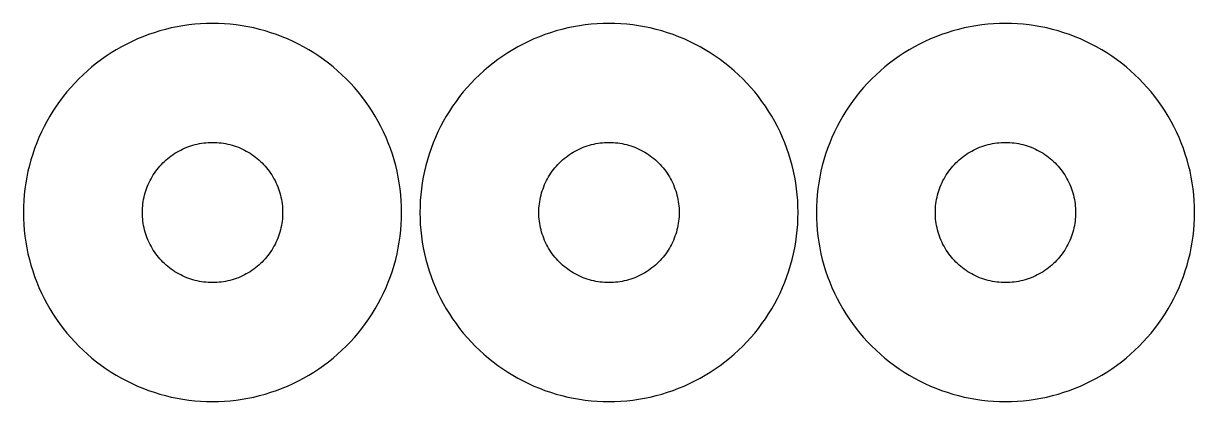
# Model space of a CAD drawing. Header units: metres. Extents: x -6 to 136, y -6 to 6.
# Drawn here: x 19.8 to 58.2, y -6.2 to 6.2 of the extents above; entities that cross this region are included whole.
import ezdxf

# ---------------------------------------------------------------- set-up
doc = ezdxf.new("R2010")
doc.units = ezdxf.units.M

msp = doc.modelspace()

# ---------------------------------------------------------------- linework, layer by layer
for p, q in [((25.2229, 6.15111), (25.0301, 6.12366)), ((25.4165, 6.17247), (25.2229, 6.15111)), ((25.6107, 6.18776), (25.4165, 6.17247)), ((25.8053, 6.19693), (25.6107, 6.18776)), ((26, 6.2), (25.8053, 6.19693)), ((26.1947, 6.19693), (26, 6.2)), ((26.3893, 6.18776), (26.1947, 6.19693)), ((26.5835, 6.17247), (26.3893, 6.18776)), ((26.7771, 6.15111), (26.5835, 6.17247)), ((26.9699, 6.12366), (26.7771, 6.15111)), ((38.2229, 6.15111), (38.0301, 6.12366)), ((38.4165, 6.17247), (38.2229, 6.15111)), ((38.6107, 6.18776), (38.4165, 6.17247)), ((38.8053, 6.19693), (38.6107, 6.18776)), ((39, 6.2), (38.8053, 6.19693)), ((39.1947, 6.19693), (39, 6.2)), ((39.3893, 6.18776), (39.1947, 6.19693)), ((39.5835, 6.17247), (39.3893, 6.18776)), ((39.7771, 6.15111), (39.5835, 6.17247)), ((39.9699, 6.12366), (39.7771, 6.15111)), ((51.2229, 6.15111), (51.0301, 6.12366)), ((51.4165, 6.17247), (51.2229, 6.15111)), ((51.6107, 6.18776), (51.4165, 6.17247)), ((51.8053, 6.19693), (51.6107, 6.18776)), ((52, 6.2), (51.8053, 6.19693)), ((52.1947, 6.19693), (52, 6.2)), ((52.3893, 6.18776), (52.1947, 6.19693)), ((52.5835, 6.17247), (52.3893, 6.18776)), ((52.7771, 6.15111), (52.5835, 6.17247)), ((52.9699, 6.12366), (52.7771, 6.15111)), ((23.7176, 5.7646), (23.5377, 5.69006)), ((23.8998, 5.83345), (23.7176, 5.7646)), ((24.0841, 5.89655), (23.8998, 5.83345)), ((24.2703, 5.95381), (24.0841, 5.89655)), ((24.4581, 6.0052), (24.2703, 5.95381)), ((24.6475, 6.05067), (24.4581, 6.0052)), ((24.8382, 6.09018), (24.6475, 6.05067)), ((25.0301, 6.12366), (24.8382, 6.09018)), ((27.1618, 6.09018), (26.9699, 6.12366)), ((27.3525, 6.05067), (27.1618, 6.09018)), ((27.5419, 6.0052), (27.3525, 6.05067)), ((27.7297, 5.95381), (27.5419, 6.0052)), ((27.9159, 5.89655), (27.7297, 5.95381)), ((28.1002, 5.83345), (27.9159, 5.89655)), ((28.2824, 5.7646), (28.1002, 5.83345)), ((28.4623, 5.69006), (28.2824, 5.7646)), ((36.7176, 5.7646), (36.5377, 5.69006)), ((36.8998, 5.83345), (36.7176, 5.7646)), ((37.0841, 5.89655), (36.8998, 5.83345)), ((37.2703, 5.95381), (37.0841, 5.89655)), ((37.4581, 6.0052), (37.2703, 5.95381)), ((37.6475, 6.05067), (37.4581, 6.0052)), ((37.8382, 6.09018), (37.6475, 6.05067)), ((38.0301, 6.12366), (37.8382, 6.09018)), ((40.1618, 6.09018), (39.9699, 6.12366)), ((40.3525, 6.05067), (40.1618, 6.09018)), ((40.5419, 6.0052), (40.3525, 6.05067)), ((40.7297, 5.95381), (40.5419, 6.0052)), ((40.9159, 5.89655), (40.7297, 5.95381)), ((41.1002, 5.83345), (40.9159, 5.89655)), ((41.2824, 5.7646), (41.1002, 5.83345)), ((41.4623, 5.69006), (41.2824, 5.7646)), ((49.7176, 5.7646), (49.5377, 5.69006)), ((49.8998, 5.83345), (49.7176, 5.7646)), ((50.0841, 5.89655), (49.8998, 5.83345)), ((50.2703, 5.95381), (50.0841, 5.89655)), ((50.4581, 6.0052), (50.2703, 5.95381)), ((50.6475, 6.05067), (50.4581, 6.0052)), ((50.8382, 6.09018), (50.6475, 6.05067)), ((51.0301, 6.12366), (50.8382, 6.09018)), ((53.1618, 6.09018), (52.9699, 6.12366)), ((53.3525, 6.05067), (53.1618, 6.09018)), ((53.5419, 6.0052), (53.3525, 6.05067)), ((53.7297, 5.95381), (53.5419, 6.0052)), ((53.9159, 5.89655), (53.7297, 5.95381)), ((54.1002, 5.83345), (53.9159, 5.89655)), ((54.2824, 5.7646), (54.1002, 5.83345)), ((54.4623, 5.69006), (54.2824, 5.7646)), ((23.0131, 5.43309), (22.8439, 5.33659)), ((23.1853, 5.52423), (23.0131, 5.43309)), ((23.3602, 5.60992), (23.1853, 5.52423)), ((23.5377, 5.69006), (23.3602, 5.60992)), ((28.6398, 5.60992), (28.4623, 5.69006)), ((28.8147, 5.52423), (28.6398, 5.60992)), ((28.9869, 5.43309), (28.8147, 5.52423)), ((29.1561, 5.33659), (28.9869, 5.43309)), ((36.0131, 5.43309), (35.8439, 5.33659)), ((36.1853, 5.52423), (36.0131, 5.43309)), ((36.3602, 5.60992), (36.1853, 5.52423)), ((36.5377, 5.69006), (36.3602, 5.60992)), ((41.6398, 5.60992), (41.4623, 5.69006)), ((41.8147, 5.52423), (41.6398, 5.60992)), ((41.9869, 5.43309), (41.8147, 5.52423)), ((42.1561, 5.33659), (41.9869, 5.43309)), ((49.0131, 5.43309), (48.8439, 5.33659)), ((49.1853, 5.52423), (49.0131, 5.43309)), ((49.3602, 5.60992), (49.1853, 5.52423)), ((49.5377, 5.69006), (49.3602, 5.60992)), ((54.6398, 5.60992), (54.4623, 5.69006)), ((54.8147, 5.52423), (54.6398, 5.60992)), ((54.9869, 5.43309), (54.8147, 5.52423)), ((55.1561, 5.33659), (54.9869, 5.43309)), ((22.3557, 5.0159), (22.2, 4.89896)), ((22.5151, 5.1279), (22.3557, 5.0159)), ((22.6779, 5.23483), (22.5151, 5.1279)), ((22.8439, 5.33659), (22.6779, 5.23483)), ((29.3221, 5.23483), (29.1561, 5.33659)), ((29.4849, 5.1279), (29.3221, 5.23483)), ((29.6443, 5.0159), (29.4849, 5.1279)), ((29.8, 4.89896), (29.6443, 5.0159)), ((35.3557, 5.0159), (35.2, 4.89896)), ((35.5151, 5.1279), (35.3557, 5.0159)), ((35.6779, 5.23483), (35.5151, 5.1279)), ((35.8439, 5.33659), (35.6779, 5.23483)), ((42.3221, 5.23483), (42.1561, 5.33659)), ((42.4849, 5.1279), (42.3221, 5.23483)), ((42.6443, 5.0159), (42.4849, 5.1279)), ((42.8, 4.89896), (42.6443, 5.0159)), ((48.3557, 5.0159), (48.2, 4.89896)), ((48.5151, 5.1279), (48.3557, 5.0159)), ((48.6779, 5.23483), (48.5151, 5.1279)), ((48.8439, 5.33659), (48.6779, 5.23483)), ((55.3221, 5.23483), (55.1561, 5.33659)), ((55.4849, 5.1279), (55.3221, 5.23483)), ((55.6443, 5.0159), (55.4849, 5.1279)), ((55.8, 4.89896), (55.6443, 5.0159)), ((21.8999, 4.65068), (21.7558, 4.51959)), ((22.048, 4.77718), (21.8999, 4.65068)), ((22.2, 4.89896), (22.048, 4.77718)), ((29.952, 4.77718), (29.8, 4.89896)), ((30.1001, 4.65068), (29.952, 4.77718)), ((30.2442, 4.51959), (30.1001, 4.65068)), ((34.8999, 4.65068), (34.7558, 4.51959)), ((35.048, 4.77718), (34.8999, 4.65068)), ((35.2, 4.89896), (35.048, 4.77718)), ((42.952, 4.77718), (42.8, 4.89896)), ((43.1001, 4.65068), (42.952, 4.77718)), ((43.2442, 4.51959), (43.1001, 4.65068)), ((47.8999, 4.65068), (47.7558, 4.51959)), ((48.048, 4.77718), (47.8999, 4.65068)), ((48.2, 4.89896), (48.048, 4.77718)), ((55.952, 4.77718), (55.8, 4.89896)), ((56.1001, 4.65068), (55.952, 4.77718)), ((56.2442, 4.51959), (56.1001, 4.65068)), ((21.4804, 4.24419), (21.3493, 4.10013)), ((21.616, 4.38405), (21.4804, 4.24419)), ((21.7558, 4.51959), (21.616, 4.38405)), ((30.384, 4.38405), (30.2442, 4.51959)), ((30.5196, 4.24419), (30.384, 4.38405)), ((30.6507, 4.10013), (30.5196, 4.24419)), ((34.4804, 4.24419), (34.3493, 4.10013)), ((34.616, 4.38405), (34.4804, 4.24419)), ((34.7558, 4.51959), (34.616, 4.38405)), ((43.384, 4.38405), (43.2442, 4.51959)), ((43.5196, 4.24419), (43.384, 4.38405)), ((43.6507, 4.10013), (43.5196, 4.24419)), ((47.4804, 4.24419), (47.3493, 4.10013)), ((47.616, 4.38405), (47.4804, 4.24419)), ((47.7558, 4.51959), (47.616, 4.38405)), ((56.384, 4.38405), (56.2442, 4.51959)), ((56.5196, 4.24419), (56.384, 4.38405)), ((56.6507, 4.10013), (56.5196, 4.24419)), ((21.2228, 3.95203), (21.101, 3.80002)), ((21.3493, 4.10013), (21.2228, 3.95203)), ((30.7772, 3.95203), (30.6507, 4.10013)), ((30.899, 3.80002), (30.7772, 3.95203)), ((34.2228, 3.95203), (34.101, 3.80002)), ((34.3493, 4.10013), (34.2228, 3.95203)), ((43.7772, 3.95203), (43.6507, 4.10013)), ((43.899, 3.80002), (43.7772, 3.95203)), ((47.2228, 3.95203), (47.101, 3.80002)), ((47.3493, 4.10013), (47.2228, 3.95203)), ((56.7772, 3.95203), (56.6507, 4.10013)), ((56.899, 3.80002), (56.7772, 3.95203)), ((20.8721, 3.48491), (20.7652, 3.32211)), ((20.9841, 3.64426), (20.8721, 3.48491)), ((21.101, 3.80002), (20.9841, 3.64426)), ((31.0159, 3.64426), (30.899, 3.80002)), ((31.1279, 3.48491), (31.0159, 3.64426)), ((31.2348, 3.32211), (31.1279, 3.48491)), ((33.8721, 3.48491), (33.7652, 3.32211)), ((33.9841, 3.64426), (33.8721, 3.48491)), ((34.101, 3.80002), (33.9841, 3.64426)), ((44.0159, 3.64426), (43.899, 3.80002)), ((44.1279, 3.48491), (44.0159, 3.64426)), ((44.2348, 3.32211), (44.1279, 3.48491)), ((46.8721, 3.48491), (46.7652, 3.32211)), ((46.9841, 3.64426), (46.8721, 3.48491)), ((47.101, 3.80002), (46.9841, 3.64426)), ((57.0159, 3.64426), (56.899, 3.80002)), ((57.1279, 3.48491), (57.0159, 3.64426)), ((57.2348, 3.32211), (57.1279, 3.48491)), ((20.6634, 3.15605), (20.5669, 2.98686)), ((20.7652, 3.32211), (20.6634, 3.15605)), ((31.3366, 3.15605), (31.2348, 3.32211)), ((31.4331, 2.98686), (31.3366, 3.15605)), ((33.6634, 3.15605), (33.5669, 2.98686)), ((33.7652, 3.32211), (33.6634, 3.15605)), ((44.3366, 3.15605), (44.2348, 3.32211)), ((44.4331, 2.98686), (44.3366, 3.15605)), ((46.6634, 3.15605), (46.5669, 2.98686)), ((46.7652, 3.32211), (46.6634, 3.15605)), ((57.3366, 3.15605), (57.2348, 3.32211)), ((57.4331, 2.98686), (57.3366, 3.15605)), ((20.4758, 2.81473), (20.3901, 2.63983)), ((20.5669, 2.98686), (20.4758, 2.81473)), ((31.5242, 2.81473), (31.4331, 2.98686)), ((31.6099, 2.63983), (31.5242, 2.81473)), ((33.4758, 2.81473), (33.3901, 2.63983)), ((33.5669, 2.98686), (33.4758, 2.81473)), ((44.5242, 2.81473), (44.4331, 2.98686)), ((44.6099, 2.63983), (44.5242, 2.81473)), ((46.4758, 2.81473), (46.3901, 2.63983)), ((46.5669, 2.98686), (46.4758, 2.81473)), ((57.5242, 2.81473), (57.4331, 2.98686)), ((57.6099, 2.63983), (57.5242, 2.81473)), ((20.3099, 2.46231), (20.2354, 2.28236)), ((20.3901, 2.63983), (20.3099, 2.46231)), ((31.6901, 2.46231), (31.6099, 2.63983)), ((31.7646, 2.28236), (31.6901, 2.46231)), ((33.3099, 2.46231), (33.2354, 2.28236)), ((33.3901, 2.63983), (33.3099, 2.46231)), ((44.6901, 2.46231), (44.6099, 2.63983)), ((44.7646, 2.28236), (44.6901, 2.46231)), ((46.3099, 2.46231), (46.2354, 2.28236)), ((46.3901, 2.63983), (46.3099, 2.46231)), ((57.6901, 2.46231), (57.6099, 2.63983)), ((57.7646, 2.28236), (57.6901, 2.46231)), ((20.1665, 2.10017), (20.1035, 1.91589)), ((20.2354, 2.28236), (20.1665, 2.10017)), ((24.7072, 1.90228), (24.7676, 1.94194)), ((24.7676, 1.94194), (24.8292, 1.97971)), ((24.8292, 1.97971), (24.892, 2.0155)), ((24.892, 2.0155), (24.9558, 2.0493)), ((24.9558, 2.0493), (25.0207, 2.0811)), ((25.0207, 2.0811), (25.0866, 2.11082)), ((25.0866, 2.11082), (25.1533, 2.13847)), ((25.1533, 2.13847), (25.2209, 2.16402)), ((25.2209, 2.16402), (25.2893, 2.18742)), ((25.2893, 2.18742), (25.3583, 2.20866)), ((25.3583, 2.20866), (25.428, 2.22774)), ((25.428, 2.22774), (25.4983, 2.2446)), ((25.4983, 2.2446), (25.569, 2.25925)), ((25.569, 2.25925), (25.6402, 2.27168)), ((25.6402, 2.27168), (25.7117, 2.28186)), ((25.7117, 2.28186), (25.7836, 2.28978)), ((25.7836, 2.28978), (25.8556, 2.29546)), ((25.8556, 2.29546), (25.9278, 2.29886)), ((25.9278, 2.29886), (26, 2.29999)), ((26, 2.29999), (26.0722, 2.29886)), ((26.0722, 2.29886), (26.1444, 2.29546)), ((26.1444, 2.29546), (26.2164, 2.28978)), ((26.2164, 2.28978), (26.2883, 2.28186)), ((26.2883, 2.28186), (26.3598, 2.27168)), ((26.3598, 2.27168), (26.431, 2.25925)), ((26.431, 2.25925), (26.5017, 2.2446)), ((26.5017, 2.2446), (26.572, 2.22774)), ((26.572, 2.22774), (26.6417, 2.20866)), ((26.6417, 2.20866), (26.7107, 2.18742)), ((26.7107, 2.18742), (26.7791, 2.16402)), ((26.7791, 2.16402), (26.8467, 2.13847)), ((26.8467, 2.13847), (26.9134, 2.11082)), ((26.9134, 2.11082), (26.9793, 2.0811)), ((26.9793, 2.0811), (27.0442, 2.0493)), ((27.0442, 2.0493), (27.108, 2.0155)), ((27.108, 2.0155), (27.1708, 1.97971)), ((27.1708, 1.97971), (27.2324, 1.94194)), ((27.2324, 1.94194), (27.2928, 1.90228)), ((31.8335, 2.10017), (31.7646, 2.28236)), ((31.8965, 1.91589), (31.8335, 2.10017)), ((33.1665, 2.10017), (33.1035, 1.91589)), ((33.2354, 2.28236), (33.1665, 2.10017)), ((37.7072, 1.90228), (37.7676, 1.94194)), ((37.7676, 1.94194), (37.8292, 1.97971)), ((37.8292, 1.97971), (37.892, 2.0155)), ((37.892, 2.0155), (37.9558, 2.0493)), ((37.9558, 2.0493), (38.0207, 2.0811)), ((38.0207, 2.0811), (38.0866, 2.11082)), ((38.0866, 2.11082), (38.1533, 2.13847)), ((38.1533, 2.13847), (38.2209, 2.16402)), ((38.2209, 2.16402), (38.2893, 2.18742)), ((38.2893, 2.18742), (38.3583, 2.20866)), ((38.3583, 2.20866), (38.428, 2.22774)), ((38.428, 2.22774), (38.4983, 2.2446)), ((38.4983, 2.2446), (38.569, 2.25925)), ((38.569, 2.25925), (38.6402, 2.27168)), ((38.6402, 2.27168), (38.7117, 2.28186)), ((38.7117, 2.28186), (38.7836, 2.28978)), ((38.7836, 2.28978), (38.8556, 2.29546)), ((38.8556, 2.29546), (38.9278, 2.29886)), ((38.9278, 2.29886), (39, 2.29999)), ((39, 2.29999), (39.0722, 2.29886)), ((39.0722, 2.29886), (39.1444, 2.29546)), ((39.1444, 2.29546), (39.2164, 2.28978)), ((39.2164, 2.28978), (39.2883, 2.28186)), ((39.2883, 2.28186), (39.3598, 2.27168)), ((39.3598, 2.27168), (39.431, 2.25925)), ((39.431, 2.25925), (39.5017, 2.2446)), ((39.5017, 2.2446), (39.572, 2.22774)), ((39.572, 2.22774), (39.6417, 2.20866)), ((39.6417, 2.20866), (39.7107, 2.18742)), ((39.7107, 2.18742), (39.7791, 2.16402)), ((39.7791, 2.16402), (39.8467, 2.13847)), ((39.8467, 2.13847), (39.9134, 2.11082)), ((39.9134, 2.11082), (39.9793, 2.0811)), ((39.9793, 2.0811), (40.0442, 2.0493)), ((40.0442, 2.0493), (40.108, 2.0155)), ((40.108, 2.0155), (40.1708, 1.97971)), ((40.1708, 1.97971), (40.2324, 1.94194)), ((40.2324, 1.94194), (40.2928, 1.90228)), ((44.8335, 2.10017), (44.7646, 2.28236)), ((44.8965, 1.91589), (44.8335, 2.10017)), ((46.1665, 2.10017), (46.1035, 1.91589)), ((46.2354, 2.28236), (46.1665, 2.10017)), ((50.7072, 1.90228), (50.7676, 1.94194)), ((50.7676, 1.94194), (50.8292, 1.97971)), ((50.8292, 1.97971), (50.892, 2.0155)), ((50.892, 2.0155), (50.9558, 2.0493)), ((50.9558, 2.0493), (51.0207, 2.0811)), ((51.0207, 2.0811), (51.0866, 2.11082)), ((51.0866, 2.11082), (51.1533, 2.13847)), ((51.1533, 2.13847), (51.2209, 2.16402)), ((51.2209, 2.16402), (51.2893, 2.18742)), ((51.2893, 2.18742), (51.3583, 2.20866)), ((51.3583, 2.20866), (51.428, 2.22774)), ((51.428, 2.22774), (51.4983, 2.2446)), ((51.4983, 2.2446), (51.569, 2.25925)), ((51.569, 2.25925), (51.6402, 2.27168)), ((51.6402, 2.27168), (51.7117, 2.28186)), ((51.7117, 2.28186), (51.7836, 2.28978)), ((51.7836, 2.28978), (51.8556, 2.29546)), ((51.8556, 2.29546), (51.9278, 2.29886)), ((51.9278, 2.29886), (52, 2.29999)), ((52, 2.29999), (52.0722, 2.29886)), ((52.0722, 2.29886), (52.1444, 2.29546)), ((52.1444, 2.29546), (52.2164, 2.28978)), ((52.2164, 2.28978), (52.2883, 2.28186)), ((52.2883, 2.28186), (52.3598, 2.27168)), ((52.3598, 2.27168), (52.431, 2.25925)), ((52.431, 2.25925), (52.5017, 2.2446)), ((52.5017, 2.2446), (52.572, 2.22774)), ((52.572, 2.22774), (52.6417, 2.20866)), ((52.6417, 2.20866), (52.7107, 2.18742)), ((52.7107, 2.18742), (52.7791, 2.16402)), ((52.7791, 2.16402), (52.8467, 2.13847)), ((52.8467, 2.13847), (52.9134, 2.11082)), ((52.9134, 2.11082), (52.9793, 2.0811)), ((52.9793, 2.0811), (53.0442, 2.0493)), ((53.0442, 2.0493), (53.108, 2.0155)), ((53.108, 2.0155), (53.1708, 1.97971)), ((53.1708, 1.97971), (53.2324, 1.94194)), ((53.2324, 1.94194), (53.2928, 1.90228)), ((57.8335, 2.10017), (57.7646, 2.28236)), ((57.8965, 1.91589), (57.8335, 2.10017)), ((19.9948, 1.54187), (19.9493, 1.35248)), ((20.0462, 1.72974), (19.9948, 1.54187)), ((20.1035, 1.91589), (20.0462, 1.72974)), ((24.2747, 1.52101), (24.3234, 1.57445)), ((24.3234, 1.57445), (24.3737, 1.62634)), ((24.3737, 1.62634), (24.4256, 1.67662)), ((24.4256, 1.67662), (24.479, 1.72525)), ((24.479, 1.72525), (24.5339, 1.77217)), ((24.5339, 1.77217), (24.5903, 1.81735)), ((24.5903, 1.81735), (24.6481, 1.86073)), ((24.6481, 1.86073), (24.7072, 1.90228)), ((27.2928, 1.90228), (27.3519, 1.86073)), ((27.3519, 1.86073), (27.4097, 1.81735)), ((27.4097, 1.81735), (27.4661, 1.77217)), ((27.4661, 1.77217), (27.521, 1.72525)), ((27.521, 1.72525), (27.5744, 1.67662)), ((27.5744, 1.67662), (27.6263, 1.62634)), ((27.6263, 1.62634), (27.6766, 1.57445)), ((27.6766, 1.57445), (27.7253, 1.52101)), ((31.9538, 1.72974), (31.8965, 1.91589)), ((32.0052, 1.54187), (31.9538, 1.72974)), ((32.0507, 1.35248), (32.0052, 1.54187)), ((32.9948, 1.54187), (32.9493, 1.35248)), ((33.0462, 1.72974), (32.9948, 1.54187)), ((33.1035, 1.91589), (33.0462, 1.72974)), ((37.2747, 1.52101), (37.3234, 1.57445)), ((37.3234, 1.57445), (37.3737, 1.62634)), ((37.3737, 1.62634), (37.4256, 1.67662)), ((37.4256, 1.67662), (37.479, 1.72525)), ((37.479, 1.72525), (37.5339, 1.77217)), ((37.5339, 1.77217), (37.5903, 1.81735)), ((37.5903, 1.81735), (37.6481, 1.86073)), ((37.6481, 1.86073), (37.7072, 1.90228)), ((40.2928, 1.90228), (40.3519, 1.86073)), ((40.3519, 1.86073), (40.4097, 1.81735)), ((40.4097, 1.81735), (40.4661, 1.77217)), ((40.4661, 1.77217), (40.521, 1.72525)), ((40.521, 1.72525), (40.5744, 1.67662)), ((40.5744, 1.67662), (40.6263, 1.62634)), ((40.6263, 1.62634), (40.6766, 1.57445)), ((40.6766, 1.57445), (40.7253, 1.52101)), ((44.9538, 1.72974), (44.8965, 1.91589)), ((45.0052, 1.54187), (44.9538, 1.72974)), ((45.0507, 1.35248), (45.0052, 1.54187)), ((45.9948, 1.54187), (45.9493, 1.35248)), ((46.0462, 1.72974), (45.9948, 1.54187)), ((46.1035, 1.91589), (46.0462, 1.72974)), ((50.2747, 1.52101), (50.3234, 1.57445)), ((50.3234, 1.57445), (50.3737, 1.62634)), ((50.3737, 1.62634), (50.4256, 1.67662)), ((50.4256, 1.67662), (50.479, 1.72525)), ((50.479, 1.72525), (50.5339, 1.77217)), ((50.5339, 1.77217), (50.5903, 1.81735)), ((50.5903, 1.81735), (50.6481, 1.86073)), ((50.6481, 1.86073), (50.7072, 1.90228)), ((53.2928, 1.90228), (53.3519, 1.86073)), ((53.3519, 1.86073), (53.4097, 1.81735)), ((53.4097, 1.81735), (53.4661, 1.77217)), ((53.4661, 1.77217), (53.521, 1.72525)), ((53.521, 1.72525), (53.5744, 1.67662)), ((53.5744, 1.67662), (53.6263, 1.62634)), ((53.6263, 1.62634), (53.6766, 1.57445)), ((53.6766, 1.57445), (53.7253, 1.52101)), ((57.9538, 1.72974), (57.8965, 1.91589)), ((58.0052, 1.54187), (57.9538, 1.72974)), ((58.0507, 1.35248), (58.0052, 1.54187)), ((19.9098, 1.16176), (19.8763, 0.969879)), ((19.9493, 1.35248), (19.9098, 1.16176)), ((23.9845, 1.10803), (24.0203, 1.17079)), ((24.0203, 1.17079), (24.0581, 1.23239)), ((24.0581, 1.23239), (24.0977, 1.29279)), ((24.0977, 1.29279), (24.1393, 1.3519)), ((24.1393, 1.3519), (24.1826, 1.40968)), ((24.1826, 1.40968), (24.2278, 1.46606)), ((24.2278, 1.46606), (24.2747, 1.52101)), ((27.7253, 1.52101), (27.7722, 1.46606)), ((27.7722, 1.46606), (27.8174, 1.40968)), ((27.8174, 1.40968), (27.8607, 1.3519)), ((27.8607, 1.3519), (27.9023, 1.29279)), ((27.9023, 1.29279), (27.9419, 1.23239)), ((27.9419, 1.23239), (27.9797, 1.17079)), ((27.9797, 1.17079), (28.0155, 1.10803)), ((32.0902, 1.16176), (32.0507, 1.35248)), ((32.1237, 0.969879), (32.0902, 1.16176)), ((32.9098, 1.16176), (32.8763, 0.969879)), ((32.9493, 1.35248), (32.9098, 1.16176)), ((36.9845, 1.10803), (37.0203, 1.17079)), ((37.0203, 1.17079), (37.0581, 1.23239)), ((37.0581, 1.23239), (37.0977, 1.29279)), ((37.0977, 1.29279), (37.1393, 1.3519)), ((37.1393, 1.3519), (37.1826, 1.40968)), ((37.1826, 1.40968), (37.2278, 1.46606)), ((37.2278, 1.46606), (37.2747, 1.52101)), ((40.7253, 1.52101), (40.7722, 1.46606)), ((40.7722, 1.46606), (40.8174, 1.40968)), ((40.8174, 1.40968), (40.8607, 1.3519)), ((40.8607, 1.3519), (40.9023, 1.29279)), ((40.9023, 1.29279), (40.9419, 1.23239)), ((40.9419, 1.23239), (40.9797, 1.17079)), ((40.9797, 1.17079), (41.0155, 1.10803)), ((45.0902, 1.16176), (45.0507, 1.35248)), ((45.1237, 0.969879), (45.0902, 1.16176)), ((45.9098, 1.16176), (45.8763, 0.969879)), ((45.9493, 1.35248), (45.9098, 1.16176)), ((49.9845, 1.10803), (50.0203, 1.17079)), ((50.0203, 1.17079), (50.0581, 1.23239)), ((50.0581, 1.23239), (50.0977, 1.29279)), ((50.0977, 1.29279), (50.1393, 1.3519)), ((50.1393, 1.3519), (50.1826, 1.40968)), ((50.1826, 1.40968), (50.2278, 1.46606)), ((50.2278, 1.46606), (50.2747, 1.52101)), ((53.7253, 1.52101), (53.7722, 1.46606)), ((53.7722, 1.46606), (53.8174, 1.40968)), ((53.8174, 1.40968), (53.8607, 1.3519)), ((53.8607, 1.3519), (53.9023, 1.29279)), ((53.9023, 1.29279), (53.9419, 1.23239)), ((53.9419, 1.23239), (53.9797, 1.17079)), ((53.9797, 1.17079), (54.0155, 1.10803)), ((58.0902, 1.16176), (58.0507, 1.35248)), ((58.1237, 0.969879), (58.0902, 1.16176)), ((19.8489, 0.777054), (19.8275, 0.583466)), ((19.8763, 0.969879), (19.8489, 0.777054)), ((23.8126, 0.710724), (23.836, 0.779083)), ((23.836, 0.779083), (23.8615, 0.84668)), ((23.8615, 0.84668), (23.8892, 0.913437)), ((23.8892, 0.913437), (23.9189, 0.979279)), ((23.9189, 0.979279), (23.9507, 1.04417)), ((23.9507, 1.04417), (23.9845, 1.10803)), ((28.0155, 1.10803), (28.0493, 1.04417)), ((28.0493, 1.04417), (28.0811, 0.979279)), ((28.0811, 0.979279), (28.1108, 0.913437)), ((28.1108, 0.913437), (28.1385, 0.84668)), ((28.1385, 0.84668), (28.164, 0.779083)), ((28.164, 0.779083), (28.1874, 0.710724)), ((32.1511, 0.777054), (32.1237, 0.969879)), ((32.1725, 0.583466), (32.1511, 0.777054)), ((32.8489, 0.777054), (32.8275, 0.583466)), ((32.8763, 0.969879), (32.8489, 0.777054)), ((36.8126, 0.710724), (36.836, 0.779083)), ((36.836, 0.779083), (36.8615, 0.84668)), ((36.8615, 0.84668), (36.8892, 0.913437)), ((36.8892, 0.913437), (36.9189, 0.979279)), ((36.9189, 0.979279), (36.9507, 1.04417)), ((36.9507, 1.04417), (36.9845, 1.10803)), ((41.0155, 1.10803), (41.0493, 1.04417)), ((41.0493, 1.04417), (41.0811, 0.979279)), ((41.0811, 0.979279), (41.1108, 0.913437)), ((41.1108, 0.913437), (41.1385, 0.84668)), ((41.1385, 0.84668), (41.164, 0.779083)), ((41.164, 0.779083), (41.1874, 0.710724)), ((45.1511, 0.777054), (45.1237, 0.969879)), ((45.1725, 0.583466), (45.1511, 0.777054)), ((45.8489, 0.777054), (45.8275, 0.583466)), ((45.8763, 0.969879), (45.8489, 0.777054)), ((49.8126, 0.710724), (49.836, 0.779083)), ((49.836, 0.779083), (49.8615, 0.84668)), ((49.8615, 0.84668), (49.8892, 0.913437)), ((49.8892, 0.913437), (49.9189, 0.979279)), ((49.9189, 0.979279), (49.9507, 1.04417)), ((49.9507, 1.04417), (49.9845, 1.10803)), ((54.0155, 1.10803), (54.0493, 1.04417)), ((54.0493, 1.04417), (54.0811, 0.979279)), ((54.0811, 0.979279), (54.1108, 0.913437)), ((54.1108, 0.913437), (54.1385, 0.84668)), ((54.1385, 0.84668), (54.164, 0.779083)), ((54.164, 0.779083), (54.1874, 0.710724)), ((58.1511, 0.777054), (58.1237, 0.969879)), ((58.1725, 0.583466), (58.1511, 0.777054)), ((19.8122, 0.389297), (19.8031, 0.194733)), ((19.8275, 0.583466), (19.8122, 0.389297)), ((23.7283, 0.359787), (23.7408, 0.430969)), ((23.7408, 0.430969), (23.7554, 0.501724)), ((23.7554, 0.501724), (23.7723, 0.571976)), ((23.7723, 0.571976), (23.7913, 0.641678)), ((23.7913, 0.641678), (23.8126, 0.710724)), ((28.1874, 0.710724), (28.2087, 0.641678)), ((28.2087, 0.641678), (28.2277, 0.571976)), ((28.2277, 0.571976), (28.2446, 0.501724)), ((28.2446, 0.501724), (28.2592, 0.430969)), ((28.2592, 0.430969), (28.2717, 0.359787)), ((32.1878, 0.389297), (32.1725, 0.583466)), ((32.1969, 0.194733), (32.1878, 0.389297)), ((32.8122, 0.389297), (32.8031, 0.194733)), ((32.8275, 0.583466), (32.8122, 0.389297)), ((36.7283, 0.359787), (36.7408, 0.430969)), ((36.7408, 0.430969), (36.7554, 0.501724)), ((36.7554, 0.501724), (36.7723, 0.571976)), ((36.7723, 0.571976), (36.7913, 0.641678)), ((36.7913, 0.641678), (36.8126, 0.710724)), ((41.1874, 0.710724), (41.2087, 0.641678)), ((41.2087, 0.641678), (41.2277, 0.571976)), ((41.2277, 0.571976), (41.2446, 0.501724)), ((41.2446, 0.501724), (41.2592, 0.430969)), ((41.2592, 0.430969), (41.2717, 0.359787)), ((45.1878, 0.389297), (45.1725, 0.583466)), ((45.1969, 0.194733), (45.1878, 0.389297)), ((45.8122, 0.389297), (45.8031, 0.194733)), ((45.8275, 0.583466), (45.8122, 0.389297)), ((49.7283, 0.359787), (49.7408, 0.430969)), ((49.7408, 0.430969), (49.7554, 0.501724)), ((49.7554, 0.501724), (49.7723, 0.571976)), ((49.7723, 0.571976), (49.7913, 0.641678)), ((49.7913, 0.641678), (49.8126, 0.710724)), ((54.1874, 0.710724), (54.2087, 0.641678)), ((54.2087, 0.641678), (54.2277, 0.571976)), ((54.2277, 0.571976), (54.2446, 0.501724)), ((54.2446, 0.501724), (54.2592, 0.430969)), ((54.2592, 0.430969), (54.2717, 0.359787)), ((58.1878, 0.389297), (58.1725, 0.583466)), ((58.1969, 0.194733), (58.1878, 0.389297)), ((19.8031, 0.194733), (19.8, 0)), ((19.8, 0), (19.8031, -0.194733)), ((23.7, 0), (23.7011, 0.072235)), ((23.7011, -0.072235), (23.7, 0)), ((23.7011, 0.072235), (23.7045, 0.144409)), ((23.7045, 0.144409), (23.7102, 0.216446)), ((23.7102, 0.216446), (23.7181, 0.288254)), ((23.7181, 0.288254), (23.7283, 0.359787)), ((28.2717, 0.359787), (28.2819, 0.288254)), ((28.2819, 0.288254), (28.2898, 0.216446)), ((28.2898, 0.216446), (28.2955, 0.144409)), ((28.2955, 0.144409), (28.2989, 0.072235)), ((28.2989, 0.072235), (28.3, 0)), ((28.3, 0), (28.2989, -0.072235)), ((32.2, 0), (32.1969, 0.194733)), ((32.1969, -0.194733), (32.2, 0)), ((32.8031, 0.194733), (32.8, 0)), ((32.8, 0), (32.8031, -0.194733)), ((36.7, 0), (36.7011, 0.072235)), ((36.7011, -0.072235), (36.7, 0)), ((36.7011, 0.072235), (36.7045, 0.144409)), ((36.7045, 0.144409), (36.7102, 0.216446)), ((36.7102, 0.216446), (36.7181, 0.288254)), ((36.7181, 0.288254), (36.7283, 0.359787)), ((41.2717, 0.359787), (41.2819, 0.288254)), ((41.2819, 0.288254), (41.2898, 0.216446)), ((41.2898, 0.216446), (41.2955, 0.144409)), ((41.2955, 0.144409), (41.2989, 0.072235)), ((41.2989, 0.072235), (41.3, 0)), ((41.3, 0), (41.2989, -0.072235)), ((45.2, 0), (45.1969, 0.194733)), ((45.1969, -0.194733), (45.2, 0)), ((45.8031, 0.194733), (45.8, 0)), ((45.8, 0), (45.8031, -0.194733)), ((49.7, 0), (49.7011, 0.072235)), ((49.7011, -0.072235), (49.7, 0)), ((49.7011, 0.072235), (49.7045, 0.144409)), ((49.7045, 0.144409), (49.7102, 0.216446)), ((49.7102, 0.216446), (49.7181, 0.288254)), ((49.7181, 0.288254), (49.7283, 0.359787)), ((54.2717, 0.359787), (54.2819, 0.288254)), ((54.2819, 0.288254), (54.2898, 0.216446)), ((54.2898, 0.216446), (54.2955, 0.144409)), ((54.2955, 0.144409), (54.2989, 0.072235)), ((54.2989, 0.072235), (54.3, 0)), ((54.3, 0), (54.2989, -0.072235)), ((58.2, 0), (58.1969, 0.194733)), ((58.1969, -0.194733), (58.2, 0)), ((19.8031, -0.194733), (19.8122, -0.389297)), ((23.7045, -0.144409), (23.7011, -0.072235)), ((23.7102, -0.216446), (23.7045, -0.144409)), ((23.7181, -0.288254), (23.7102, -0.216446)), ((23.7283, -0.359787), (23.7181, -0.288254)), ((23.7408, -0.430969), (23.7283, -0.359787)), ((28.2717, -0.359787), (28.2592, -0.430969)), ((28.2819, -0.288254), (28.2717, -0.359787)), ((28.2898, -0.216446), (28.2819, -0.288254)), ((28.2955, -0.144409), (28.2898, -0.216446)), ((28.2989, -0.072235), (28.2955, -0.144409)), ((32.1878, -0.389297), (32.1969, -0.194733)), ((32.8031, -0.194733), (32.8122, -0.389297)), ((36.7045, -0.144409), (36.7011, -0.072235)), ((36.7102, -0.216446), (36.7045, -0.144409)), ((36.7181, -0.288254), (36.7102, -0.216446)), ((36.7283, -0.359787), (36.7181, -0.288254)), ((36.7408, -0.430969), (36.7283, -0.359787)), ((41.2717, -0.359787), (41.2592, -0.430969)), ((41.2819, -0.288254), (41.2717, -0.359787)), ((41.2898, -0.216446), (41.2819, -0.288254)), ((41.2955, -0.144409), (41.2898, -0.216446)), ((41.2989, -0.072235), (41.2955, -0.144409)), ((45.1878, -0.389297), (45.1969, -0.194733)), ((45.8031, -0.194733), (45.8122, -0.389297)), ((49.7045, -0.144409), (49.7011, -0.072235)), ((49.7102, -0.216446), (49.7045, -0.144409)), ((49.7181, -0.288254), (49.7102, -0.216446)), ((49.7283, -0.359787), (49.7181, -0.288254)), ((49.7408, -0.430969), (49.7283, -0.359787)), ((54.2717, -0.359787), (54.2592, -0.430969)), ((54.2819, -0.288254), (54.2717, -0.359787)), ((54.2898, -0.216446), (54.2819, -0.288254)), ((54.2955, -0.144409), (54.2898, -0.216446)), ((54.2989, -0.072235), (54.2955, -0.144409)), ((58.1878, -0.389297), (58.1969, -0.194733)), ((19.8122, -0.389297), (19.8275, -0.583466)), ((19.8275, -0.583466), (19.8489, -0.777054)), ((23.7554, -0.501724), (23.7408, -0.430969)), ((23.7723, -0.571976), (23.7554, -0.501724)), ((23.7913, -0.641678), (23.7723, -0.571976)), ((23.8126, -0.710724), (23.7913, -0.641678)), ((23.836, -0.779083), (23.8126, -0.710724)), ((28.1874, -0.710724), (28.164, -0.779083)), ((28.2087, -0.641678), (28.1874, -0.710724)), ((28.2277, -0.571976), (28.2087, -0.641678)), ((28.2446, -0.501724), (28.2277, -0.571976)), ((28.2592, -0.430969), (28.2446, -0.501724)), ((32.1511, -0.777054), (32.1725, -0.583466)), ((32.1725, -0.583466), (32.1878, -0.389297)), ((32.8122, -0.389297), (32.8275, -0.583466)), ((32.8275, -0.583466), (32.8489, -0.777054)), ((36.7554, -0.501724), (36.7408, -0.430969)), ((36.7723, -0.571976), (36.7554, -0.501724)), ((36.7913, -0.641678), (36.7723, -0.571976)), ((36.8126, -0.710724), (36.7913, -0.641678)), ((36.836, -0.779083), (36.8126, -0.710724)), ((41.1874, -0.710724), (41.164, -0.779083)), ((41.2087, -0.641678), (41.1874, -0.710724)), ((41.2277, -0.571976), (41.2087, -0.641678)), ((41.2446, -0.501724), (41.2277, -0.571976)), ((41.2592, -0.430969), (41.2446, -0.501724)), ((45.1511, -0.777054), (45.1725, -0.583466)), ((45.1725, -0.583466), (45.1878, -0.389297)), ((45.8122, -0.389297), (45.8275, -0.583466)), ((45.8275, -0.583466), (45.8489, -0.777054)), ((49.7554, -0.501724), (49.7408, -0.430969)), ((49.7723, -0.571976), (49.7554, -0.501724)), ((49.7913, -0.641678), (49.7723, -0.571976)), ((49.8126, -0.710724), (49.7913, -0.641678)), ((49.836, -0.779083), (49.8126, -0.710724)), ((54.1874, -0.710724), (54.164, -0.779083)), ((54.2087, -0.641678), (54.1874, -0.710724)), ((54.2277, -0.571976), (54.2087, -0.641678)), ((54.2446, -0.501724), (54.2277, -0.571976)), ((54.2592, -0.430969), (54.2446, -0.501724)), ((58.1511, -0.777054), (58.1725, -0.583466)), ((58.1725, -0.583466), (58.1878, -0.389297)), ((19.8489, -0.777054), (19.8763, -0.969879)), ((19.8763, -0.969879), (19.9098, -1.16176)), ((23.8615, -0.84668), (23.836, -0.779083)), ((23.8892, -0.913437), (23.8615, -0.84668)), ((23.9189, -0.979279), (23.8892, -0.913437)), ((23.9507, -1.04417), (23.9189, -0.979279)), ((23.9845, -1.10803), (23.9507, -1.04417)), ((24.0203, -1.17079), (23.9845, -1.10803)), ((28.0155, -1.10803), (27.9797, -1.17079)), ((28.0493, -1.04417), (28.0155, -1.10803)), ((28.0811, -0.979279), (28.0493, -1.04417)), ((28.1108, -0.913437), (28.0811, -0.979279)), ((28.1385, -0.84668), (28.1108, -0.913437)), ((28.164, -0.779083), (28.1385, -0.84668)), ((32.0902, -1.16176), (32.1237, -0.969879)), ((32.1237, -0.969879), (32.1511, -0.777054)), ((32.8489, -0.777054), (32.8763, -0.969879)), ((32.8763, -0.969879), (32.9098, -1.16176)), ((36.8615, -0.84668), (36.836, -0.779083)), ((36.8892, -0.913437), (36.8615, -0.84668)), ((36.9189, -0.979279), (36.8892, -0.913437)), ((36.9507, -1.04417), (36.9189, -0.979279)), ((36.9845, -1.10803), (36.9507, -1.04417)), ((37.0203, -1.17079), (36.9845, -1.10803)), ((41.0155, -1.10803), (40.9797, -1.17079)), ((41.0493, -1.04417), (41.0155, -1.10803)), ((41.0811, -0.979279), (41.0493, -1.04417)), ((41.1108, -0.913437), (41.0811, -0.979279)), ((41.1385, -0.84668), (41.1108, -0.913437)), ((41.164, -0.779083), (41.1385, -0.84668)), ((45.0902, -1.16176), (45.1237, -0.969879)), ((45.1237, -0.969879), (45.1511, -0.777054)), ((45.8489, -0.777054), (45.8763, -0.969879)), ((45.8763, -0.969879), (45.9098, -1.16176)), ((49.8615, -0.84668), (49.836, -0.779083)), ((49.8892, -0.913437), (49.8615, -0.84668)), ((49.9189, -0.979279), (49.8892, -0.913437)), ((49.9507, -1.04417), (49.9189, -0.979279)), ((49.9845, -1.10803), (49.9507, -1.04417)), ((50.0203, -1.17079), (49.9845, -1.10803)), ((54.0155, -1.10803), (53.9797, -1.17079)), ((54.0493, -1.04417), (54.0155, -1.10803)), ((54.0811, -0.979279), (54.0493, -1.04417)), ((54.1108, -0.913437), (54.0811, -0.979279)), ((54.1385, -0.84668), (54.1108, -0.913437)), ((54.164, -0.779083), (54.1385, -0.84668)), ((58.0902, -1.16176), (58.1237, -0.969879)), ((58.1237, -0.969879), (58.1511, -0.777054)), ((19.9098, -1.16176), (19.9493, -1.35248)), ((19.9493, -1.35248), (19.9948, -1.54187)), ((24.0581, -1.23239), (24.0203, -1.17079)), ((24.0977, -1.29279), (24.0581, -1.23239)), ((24.1393, -1.3519), (24.0977, -1.29279)), ((24.1826, -1.40968), (24.1393, -1.3519)), ((24.2278, -1.46606), (24.1826, -1.40968)), ((24.2747, -1.52101), (24.2278, -1.46606)), ((24.3234, -1.57445), (24.2747, -1.52101)), ((27.7253, -1.52101), (27.6766, -1.57445)), ((27.7722, -1.46606), (27.7253, -1.52101)), ((27.8174, -1.40968), (27.7722, -1.46606)), ((27.8607, -1.3519), (27.8174, -1.40968)), ((27.9023, -1.29279), (27.8607, -1.3519)), ((27.9419, -1.23239), (27.9023, -1.29279)), ((27.9797, -1.17079), (27.9419, -1.23239)), ((32.0052, -1.54187), (32.0507, -1.35248)), ((32.0507, -1.35248), (32.0902, -1.16176)), ((32.9098, -1.16176), (32.9493, -1.35248)), ((32.9493, -1.35248), (32.9948, -1.54187)), ((37.0581, -1.23239), (37.0203, -1.17079)), ((37.0977, -1.29279), (37.0581, -1.23239)), ((37.1393, -1.3519), (37.0977, -1.29279)), ((37.1826, -1.40968), (37.1393, -1.3519)), ((37.2278, -1.46606), (37.1826, -1.40968)), ((37.2747, -1.52101), (37.2278, -1.46606)), ((37.3234, -1.57445), (37.2747, -1.52101)), ((40.7253, -1.52101), (40.6766, -1.57445)), ((40.7722, -1.46606), (40.7253, -1.52101)), ((40.8174, -1.40968), (40.7722, -1.46606)), ((40.8607, -1.3519), (40.8174, -1.40968)), ((40.9023, -1.29279), (40.8607, -1.3519)), ((40.9419, -1.23239), (40.9023, -1.29279)), ((40.9797, -1.17079), (40.9419, -1.23239)), ((45.0052, -1.54187), (45.0507, -1.35248)), ((45.0507, -1.35248), (45.0902, -1.16176)), ((45.9098, -1.16176), (45.9493, -1.35248)), ((45.9493, -1.35248), (45.9948, -1.54187)), ((50.0581, -1.23239), (50.0203, -1.17079)), ((50.0977, -1.29279), (50.0581, -1.23239)), ((50.1393, -1.3519), (50.0977, -1.29279)), ((50.1826, -1.40968), (50.1393, -1.3519)), ((50.2278, -1.46606), (50.1826, -1.40968)), ((50.2747, -1.52101), (50.2278, -1.46606)), ((50.3234, -1.57445), (50.2747, -1.52101)), ((53.7253, -1.52101), (53.6766, -1.57445)), ((53.7722, -1.46606), (53.7253, -1.52101)), ((53.8174, -1.40968), (53.7722, -1.46606)), ((53.8607, -1.3519), (53.8174, -1.40968)), ((53.9023, -1.29279), (53.8607, -1.3519)), ((53.9419, -1.23239), (53.9023, -1.29279)), ((53.9797, -1.17079), (53.9419, -1.23239)), ((58.0052, -1.54187), (58.0507, -1.35248)), ((58.0507, -1.35248), (58.0902, -1.16176)), ((19.9948, -1.54187), (20.0462, -1.72974)), ((20.0462, -1.72974), (20.1035, -1.91589)), ((20.1035, -1.91589), (20.1665, -2.10017)), ((24.3737, -1.62634), (24.3234, -1.57445)), ((24.4256, -1.67662), (24.3737, -1.62634)), ((24.479, -1.72525), (24.4256, -1.67662)), ((24.5339, -1.77217), (24.479, -1.72525)), ((24.5903, -1.81735), (24.5339, -1.77217)), ((24.6481, -1.86073), (24.5903, -1.81735)), ((24.7072, -1.90228), (24.6481, -1.86073)), ((24.7676, -1.94194), (24.7072, -1.90228)), ((27.2928, -1.90228), (27.2324, -1.94194)), ((27.3519, -1.86073), (27.2928, -1.90228)), ((27.4097, -1.81735), (27.3519, -1.86073)), ((27.4661, -1.77217), (27.4097, -1.81735)), ((27.521, -1.72525), (27.4661, -1.77217)), ((27.5744, -1.67662), (27.521, -1.72525)), ((27.6263, -1.62634), (27.5744, -1.67662)), ((27.6766, -1.57445), (27.6263, -1.62634)), ((31.8335, -2.10017), (31.8965, -1.91589)), ((31.8965, -1.91589), (31.9538, -1.72974)), ((31.9538, -1.72974), (32.0052, -1.54187)), ((32.9948, -1.54187), (33.0462, -1.72974)), ((33.0462, -1.72974), (33.1035, -1.91589)), ((33.1035, -1.91589), (33.1665, -2.10017)), ((37.3737, -1.62634), (37.3234, -1.57445)), ((37.4256, -1.67662), (37.3737, -1.62634)), ((37.479, -1.72525), (37.4256, -1.67662)), ((37.5339, -1.77217), (37.479, -1.72525)), ((37.5903, -1.81735), (37.5339, -1.77217)), ((37.6481, -1.86073), (37.5903, -1.81735)), ((37.7072, -1.90228), (37.6481, -1.86073)), ((37.7676, -1.94194), (37.7072, -1.90228)), ((40.2928, -1.90228), (40.2324, -1.94194)), ((40.3519, -1.86073), (40.2928, -1.90228)), ((40.4097, -1.81735), (40.3519, -1.86073)), ((40.4661, -1.77217), (40.4097, -1.81735)), ((40.521, -1.72525), (40.4661, -1.77217)), ((40.5744, -1.67662), (40.521, -1.72525)), ((40.6263, -1.62634), (40.5744, -1.67662)), ((40.6766, -1.57445), (40.6263, -1.62634)), ((44.8335, -2.10017), (44.8965, -1.91589)), ((44.8965, -1.91589), (44.9538, -1.72974)), ((44.9538, -1.72974), (45.0052, -1.54187)), ((45.9948, -1.54187), (46.0462, -1.72974)), ((46.0462, -1.72974), (46.1035, -1.91589)), ((46.1035, -1.91589), (46.1665, -2.10017)), ((50.3737, -1.62634), (50.3234, -1.57445)), ((50.4256, -1.67662), (50.3737, -1.62634)), ((50.479, -1.72525), (50.4256, -1.67662)), ((50.5339, -1.77217), (50.479, -1.72525)), ((50.5903, -1.81735), (50.5339, -1.77217)), ((50.6481, -1.86073), (50.5903, -1.81735)), ((50.7072, -1.90228), (50.6481, -1.86073)), ((50.7676, -1.94194), (50.7072, -1.90228)), ((53.2928, -1.90228), (53.2324, -1.94194)), ((53.3519, -1.86073), (53.2928, -1.90228)), ((53.4097, -1.81735), (53.3519, -1.86073)), ((53.4661, -1.77217), (53.4097, -1.81735)), ((53.521, -1.72525), (53.4661, -1.77217)), ((53.5744, -1.67662), (53.521, -1.72525)), ((53.6263, -1.62634), (53.5744, -1.67662)), ((53.6766, -1.57445), (53.6263, -1.62634)), ((57.8335, -2.10017), (57.8965, -1.91589)), ((57.8965, -1.91589), (57.9538, -1.72974)), ((57.9538, -1.72974), (58.0052, -1.54187)), ((20.1665, -2.10017), (20.2354, -2.28236)), ((20.2354, -2.28236), (20.3099, -2.46231)), ((24.8292, -1.97971), (24.7676, -1.94194)), ((24.892, -2.0155), (24.8292, -1.97971)), ((24.9558, -2.0493), (24.892, -2.0155)), ((25.0207, -2.0811), (24.9558, -2.0493)), ((25.0866, -2.11082), (25.0207, -2.0811)), ((25.1533, -2.13847), (25.0866, -2.11082)), ((25.2209, -2.16402), (25.1533, -2.13847)), ((25.2893, -2.18742), (25.2209, -2.16402)), ((25.3583, -2.20866), (25.2893, -2.18742)), ((25.428, -2.22774), (25.3583, -2.20866)), ((25.4983, -2.2446), (25.428, -2.22774)), ((25.569, -2.25925), (25.4983, -2.2446)), ((25.6402, -2.27168), (25.569, -2.25925)), ((25.7117, -2.28186), (25.6402, -2.27168)), ((25.7836, -2.28978), (25.7117, -2.28186)), ((25.8556, -2.29546), (25.7836, -2.28978)), ((25.9278, -2.29886), (25.8556, -2.29546)), ((26, -2.29999), (25.9278, -2.29886)), ((26.0722, -2.29886), (26, -2.29999)), ((26.1444, -2.29546), (26.0722, -2.29886)), ((26.2164, -2.28978), (26.1444, -2.29546)), ((26.2883, -2.28186), (26.2164, -2.28978)), ((26.3598, -2.27168), (26.2883, -2.28186)), ((26.431, -2.25925), (26.3598, -2.27168)), ((26.5017, -2.2446), (26.431, -2.25925)), ((26.572, -2.22774), (26.5017, -2.2446)), ((26.6417, -2.20866), (26.572, -2.22774)), ((26.7107, -2.18742), (26.6417, -2.20866)), ((26.7791, -2.16402), (26.7107, -2.18742)), ((26.8467, -2.13847), (26.7791, -2.16402)), ((26.9134, -2.11082), (26.8467, -2.13847)), ((26.9793, -2.0811), (26.9134, -2.11082)), ((27.0442, -2.0493), (26.9793, -2.0811)), ((27.108, -2.0155), (27.0442, -2.0493)), ((27.1708, -1.97971), (27.108, -2.0155)), ((27.2324, -1.94194), (27.1708, -1.97971)), ((31.6901, -2.46231), (31.7646, -2.28236)), ((31.7646, -2.28236), (31.8335, -2.10017)), ((33.1665, -2.10017), (33.2354, -2.28236)), ((33.2354, -2.28236), (33.3099, -2.46231)), ((37.8292, -1.97971), (37.7676, -1.94194)), ((37.892, -2.0155), (37.8292, -1.97971)), ((37.9558, -2.0493), (37.892, -2.0155)), ((38.0207, -2.0811), (37.9558, -2.0493)), ((38.0866, -2.11082), (38.0207, -2.0811)), ((38.1533, -2.13847), (38.0866, -2.11082)), ((38.2209, -2.16402), (38.1533, -2.13847)), ((38.2893, -2.18742), (38.2209, -2.16402)), ((38.3583, -2.20866), (38.2893, -2.18742)), ((38.428, -2.22774), (38.3583, -2.20866)), ((38.4983, -2.2446), (38.428, -2.22774)), ((38.569, -2.25925), (38.4983, -2.2446)), ((38.6402, -2.27168), (38.569, -2.25925)), ((38.7117, -2.28186), (38.6402, -2.27168)), ((38.7836, -2.28978), (38.7117, -2.28186)), ((38.8556, -2.29546), (38.7836, -2.28978)), ((38.9278, -2.29886), (38.8556, -2.29546)), ((39, -2.29999), (38.9278, -2.29886)), ((39.0722, -2.29886), (39, -2.29999)), ((39.1444, -2.29546), (39.0722, -2.29886)), ((39.2164, -2.28978), (39.1444, -2.29546)), ((39.2883, -2.28186), (39.2164, -2.28978)), ((39.3598, -2.27168), (39.2883, -2.28186)), ((39.431, -2.25925), (39.3598, -2.27168)), ((39.5017, -2.2446), (39.431, -2.25925)), ((39.572, -2.22774), (39.5017, -2.2446)), ((39.6417, -2.20866), (39.572, -2.22774)), ((39.7107, -2.18742), (39.6417, -2.20866)), ((39.7791, -2.16402), (39.7107, -2.18742)), ((39.8467, -2.13847), (39.7791, -2.16402)), ((39.9134, -2.11082), (39.8467, -2.13847)), ((39.9793, -2.0811), (39.9134, -2.11082)), ((40.0442, -2.0493), (39.9793, -2.0811)), ((40.108, -2.0155), (40.0442, -2.0493)), ((40.1708, -1.97971), (40.108, -2.0155)), ((40.2324, -1.94194), (40.1708, -1.97971)), ((44.6901, -2.46231), (44.7646, -2.28236)), ((44.7646, -2.28236), (44.8335, -2.10017)), ((46.1665, -2.10017), (46.2354, -2.28236)), ((46.2354, -2.28236), (46.3099, -2.46231)), ((50.8292, -1.97971), (50.7676, -1.94194)), ((50.892, -2.0155), (50.8292, -1.97971)), ((50.9558, -2.0493), (50.892, -2.0155)), ((51.0207, -2.0811), (50.9558, -2.0493)), ((51.0866, -2.11082), (51.0207, -2.0811)), ((51.1533, -2.13847), (51.0866, -2.11082)), ((51.2209, -2.16402), (51.1533, -2.13847)), ((51.2893, -2.18742), (51.2209, -2.16402)), ((51.3583, -2.20866), (51.2893, -2.18742)), ((51.428, -2.22774), (51.3583, -2.20866)), ((51.4983, -2.2446), (51.428, -2.22774)), ((51.569, -2.25925), (51.4983, -2.2446)), ((51.6402, -2.27168), (51.569, -2.25925)), ((51.7117, -2.28186), (51.6402, -2.27168)), ((51.7836, -2.28978), (51.7117, -2.28186)), ((51.8556, -2.29546), (51.7836, -2.28978)), ((51.9278, -2.29886), (51.8556, -2.29546)), ((52, -2.29999), (51.9278, -2.29886)), ((52.0722, -2.29886), (52, -2.29999)), ((52.1444, -2.29546), (52.0722, -2.29886)), ((52.2164, -2.28978), (52.1444, -2.29546)), ((52.2883, -2.28186), (52.2164, -2.28978)), ((52.3598, -2.27168), (52.2883, -2.28186)), ((52.431, -2.25925), (52.3598, -2.27168)), ((52.5017, -2.2446), (52.431, -2.25925)), ((52.572, -2.22774), (52.5017, -2.2446)), ((52.6417, -2.20866), (52.572, -2.22774)), ((52.7107, -2.18742), (52.6417, -2.20866)), ((52.7791, -2.16402), (52.7107, -2.18742)), ((52.8467, -2.13847), (52.7791, -2.16402)), ((52.9134, -2.11082), (52.8467, -2.13847)), ((52.9793, -2.0811), (52.9134, -2.11082)), ((53.0442, -2.0493), (52.9793, -2.0811)), ((53.108, -2.0155), (53.0442, -2.0493)), ((53.1708, -1.97971), (53.108, -2.0155)), ((53.2324, -1.94194), (53.1708, -1.97971)), ((57.6901, -2.46231), (57.7646, -2.28236)), ((57.7646, -2.28236), (57.8335, -2.10017)), ((20.3099, -2.46231), (20.3901, -2.63983)), ((20.3901, -2.63983), (20.4758, -2.81473)), ((31.5242, -2.81473), (31.6099, -2.63983)), ((31.6099, -2.63983), (31.6901, -2.46231)), ((33.3099, -2.46231), (33.3901, -2.63983)), ((33.3901, -2.63983), (33.4758, -2.81473)), ((44.5242, -2.81473), (44.6099, -2.63983)), ((44.6099, -2.63983), (44.6901, -2.46231)), ((46.3099, -2.46231), (46.3901, -2.63983)), ((46.3901, -2.63983), (46.4758, -2.81473)), ((57.5242, -2.81473), (57.6099, -2.63983)), ((57.6099, -2.63983), (57.6901, -2.46231)), ((20.4758, -2.81473), (20.5669, -2.98686)), ((20.5669, -2.98686), (20.6634, -3.15605)), ((31.3366, -3.15605), (31.4331, -2.98686)), ((31.4331, -2.98686), (31.5242, -2.81473)), ((33.4758, -2.81473), (33.5669, -2.98686)), ((33.5669, -2.98686), (33.6634, -3.15605)), ((44.3366, -3.15605), (44.4331, -2.98686)), ((44.4331, -2.98686), (44.5242, -2.81473)), ((46.4758, -2.81473), (46.5669, -2.98686)), ((46.5669, -2.98686), (46.6634, -3.15605)), ((57.3366, -3.15605), (57.4331, -2.98686)), ((57.4331, -2.98686), (57.5242, -2.81473)), ((20.6634, -3.15605), (20.7652, -3.32211)), ((20.7652, -3.32211), (20.8721, -3.48491)), ((31.1279, -3.48491), (31.2348, -3.32211)), ((31.2348, -3.32211), (31.3366, -3.15605)), ((33.6634, -3.15605), (33.7652, -3.32211)), ((33.7652, -3.32211), (33.8721, -3.48491)), ((44.1279, -3.48491), (44.2348, -3.32211)), ((44.2348, -3.32211), (44.3366, -3.15605)), ((46.6634, -3.15605), (46.7652, -3.32211)), ((46.7652, -3.32211), (46.8721, -3.48491)), ((57.1279, -3.48491), (57.2348, -3.32211)), ((57.2348, -3.32211), (57.3366, -3.15605)), ((20.8721, -3.48491), (20.9841, -3.64426)), ((20.9841, -3.64426), (21.101, -3.80002)), ((21.101, -3.80002), (21.2228, -3.95203)), ((30.7772, -3.95203), (30.899, -3.80002)), ((30.899, -3.80002), (31.0159, -3.64426)), ((31.0159, -3.64426), (31.1279, -3.48491)), ((33.8721, -3.48491), (33.9841, -3.64426)), ((33.9841, -3.64426), (34.101, -3.80002)), ((34.101, -3.80002), (34.2228, -3.95203)), ((43.7772, -3.95203), (43.899, -3.80002)), ((43.899, -3.80002), (44.0159, -3.64426)), ((44.0159, -3.64426), (44.1279, -3.48491)), ((46.8721, -3.48491), (46.9841, -3.64426)), ((46.9841, -3.64426), (47.101, -3.80002)), ((47.101, -3.80002), (47.2228, -3.95203)), ((56.7772, -3.95203), (56.899, -3.80002)), ((56.899, -3.80002), (57.0159, -3.64426)), ((57.0159, -3.64426), (57.1279, -3.48491)), ((21.2228, -3.95203), (21.3493, -4.10013)), ((21.3493, -4.10013), (21.4804, -4.24419)), ((30.5196, -4.24419), (30.6507, -4.10013)), ((30.6507, -4.10013), (30.7772, -3.95203)), ((34.2228, -3.95203), (34.3493, -4.10013)), ((34.3493, -4.10013), (34.4804, -4.24419)), ((43.5196, -4.24419), (43.6507, -4.10013)), ((43.6507, -4.10013), (43.7772, -3.95203)), ((47.2228, -3.95203), (47.3493, -4.10013)), ((47.3493, -4.10013), (47.4804, -4.24419)), ((56.5196, -4.24419), (56.6507, -4.10013)), ((56.6507, -4.10013), (56.7772, -3.95203)), ((21.4804, -4.24419), (21.616, -4.38405)), ((21.616, -4.38405), (21.7558, -4.51959)), ((21.7558, -4.51959), (21.8999, -4.65068)), ((30.1001, -4.65068), (30.2442, -4.51959)), ((30.2442, -4.51959), (30.384, -4.38405)), ((30.384, -4.38405), (30.5196, -4.24419)), ((34.4804, -4.24419), (34.616, -4.38405)), ((34.616, -4.38405), (34.7558, -4.51959)), ((34.7558, -4.51959), (34.8999, -4.65068)), ((43.1001, -4.65068), (43.2442, -4.51959)), ((43.2442, -4.51959), (43.384, -4.38405)), ((43.384, -4.38405), (43.5196, -4.24419)), ((47.4804, -4.24419), (47.616, -4.38405)), ((47.616, -4.38405), (47.7558, -4.51959)), ((47.7558, -4.51959), (47.8999, -4.65068)), ((56.1001, -4.65068), (56.2442, -4.51959)), ((56.2442, -4.51959), (56.384, -4.38405)), ((56.384, -4.38405), (56.5196, -4.24419)), ((21.8999, -4.65068), (22.048, -4.77718)), ((22.048, -4.77718), (22.2, -4.89896)), ((22.2, -4.89896), (22.3557, -5.0159)), ((29.6443, -5.0159), (29.8, -4.89896)), ((29.8, -4.89896), (29.952, -4.77718)), ((29.952, -4.77718), (30.1001, -4.65068)), ((34.8999, -4.65068), (35.048, -4.77718)), ((35.048, -4.77718), (35.2, -4.89896)), ((35.2, -4.89896), (35.3557, -5.0159)), ((42.6443, -5.0159), (42.8, -4.89896)), ((42.8, -4.89896), (42.952, -4.77718)), ((42.952, -4.77718), (43.1001, -4.65068)), ((47.8999, -4.65068), (48.048, -4.77718)), ((48.048, -4.77718), (48.2, -4.89896)), ((48.2, -4.89896), (48.3557, -5.0159)), ((55.6443, -5.0159), (55.8, -4.89896)), ((55.8, -4.89896), (55.952, -4.77718)), ((55.952, -4.77718), (56.1001, -4.65068)), ((22.3557, -5.0159), (22.5151, -5.1279)), ((22.5151, -5.1279), (22.6779, -5.23483)), ((22.6779, -5.23483), (22.8439, -5.33659)), ((22.8439, -5.33659), (23.0131, -5.43309)), ((28.9869, -5.43309), (29.1561, -5.33659)), ((29.1561, -5.33659), (29.3221, -5.23483)), ((29.3221, -5.23483), (29.4849, -5.1279)), ((29.4849, -5.1279), (29.6443, -5.0159)), ((35.3557, -5.0159), (35.5151, -5.1279)), ((35.5151, -5.1279), (35.6779, -5.23483)), ((35.6779, -5.23483), (35.8439, -5.33659)), ((35.8439, -5.33659), (36.0131, -5.43309)), ((41.9869, -5.43309), (42.1561, -5.33659)), ((42.1561, -5.33659), (42.3221, -5.23483)), ((42.3221, -5.23483), (42.4849, -5.1279)), ((42.4849, -5.1279), (42.6443, -5.0159)), ((48.3557, -5.0159), (48.5151, -5.1279)), ((48.5151, -5.1279), (48.6779, -5.23483)), ((48.6779, -5.23483), (48.8439, -5.33659)), ((48.8439, -5.33659), (49.0131, -5.43309)), ((54.9869, -5.43309), (55.1561, -5.33659)), ((55.1561, -5.33659), (55.3221, -5.23483)), ((55.3221, -5.23483), (55.4849, -5.1279)), ((55.4849, -5.1279), (55.6443, -5.0159)), ((23.0131, -5.43309), (23.1853, -5.52423)), ((23.1853, -5.52423), (23.3602, -5.60992)), ((23.3602, -5.60992), (23.5377, -5.69006)), ((23.5377, -5.69006), (23.7176, -5.7646)), ((28.2824, -5.7646), (28.4623, -5.69006)), ((28.4623, -5.69006), (28.6398, -5.60992)), ((28.6398, -5.60992), (28.8147, -5.52423)), ((28.8147, -5.52423), (28.9869, -5.43309)), ((36.0131, -5.43309), (36.1853, -5.52423)), ((36.1853, -5.52423), (36.3602, -5.60992)), ((36.3602, -5.60992), (36.5377, -5.69006)), ((36.5377, -5.69006), (36.7176, -5.7646)), ((41.2824, -5.7646), (41.4623, -5.69006)), ((41.4623, -5.69006), (41.6398, -5.60992)), ((41.6398, -5.60992), (41.8147, -5.52423)), ((41.8147, -5.52423), (41.9869, -5.43309)), ((49.0131, -5.43309), (49.1853, -5.52423)), ((49.1853, -5.52423), (49.3602, -5.60992)), ((49.3602, -5.60992), (49.5377, -5.69006)), ((49.5377, -5.69006), (49.7176, -5.7646)), ((54.2824, -5.7646), (54.4623, -5.69006)), ((54.4623, -5.69006), (54.6398, -5.60992)), ((54.6398, -5.60992), (54.8147, -5.52423)), ((54.8147, -5.52423), (54.9869, -5.43309)), ((23.7176, -5.7646), (23.8998, -5.83345)), ((23.8998, -5.83345), (24.0841, -5.89655)), ((24.0841, -5.89655), (24.2703, -5.95381)), ((24.2703, -5.95381), (24.4581, -6.0052)), ((24.4581, -6.0052), (24.6475, -6.05067)), ((24.6475, -6.05067), (24.8382, -6.09018)), ((24.8382, -6.09018), (25.0301, -6.12366)), ((25.0301, -6.12366), (25.2229, -6.15111)), ((26.7771, -6.15111), (26.9699, -6.12366)), ((26.9699, -6.12366), (27.1618, -6.09018)), ((27.1618, -6.09018), (27.3525, -6.05067)), ((27.3525, -6.05067), (27.5419, -6.0052)), ((27.5419, -6.0052), (27.7297, -5.95381)), ((27.7297, -5.95381), (27.9159, -5.89655)), ((27.9159, -5.89655), (28.1002, -5.83345)), ((28.1002, -5.83345), (28.2824, -5.7646)), ((36.7176, -5.7646), (36.8998, -5.83345)), ((36.8998, -5.83345), (37.0841, -5.89655)), ((37.0841, -5.89655), (37.2703, -5.95381)), ((37.2703, -5.95381), (37.4581, -6.0052)), ((37.4581, -6.0052), (37.6475, -6.05067)), ((37.6475, -6.05067), (37.8382, -6.09018)), ((37.8382, -6.09018), (38.0301, -6.12366)), ((38.0301, -6.12366), (38.2229, -6.15111)), ((39.7771, -6.15111), (39.9699, -6.12366)), ((39.9699, -6.12366), (40.1618, -6.09018)), ((40.1618, -6.09018), (40.3525, -6.05067)), ((40.3525, -6.05067), (40.5419, -6.0052)), ((40.5419, -6.0052), (40.7297, -5.95381)), ((40.7297, -5.95381), (40.9159, -5.89655)), ((40.9159, -5.89655), (41.1002, -5.83345)), ((41.1002, -5.83345), (41.2824, -5.7646)), ((49.7176, -5.7646), (49.8998, -5.83345)), ((49.8998, -5.83345), (50.0841, -5.89655)), ((50.0841, -5.89655), (50.2703, -5.95381)), ((50.2703, -5.95381), (50.4581, -6.0052)), ((50.4581, -6.0052), (50.6475, -6.05067)), ((50.6475, -6.05067), (50.8382, -6.09018)), ((50.8382, -6.09018), (51.0301, -6.12366)), ((51.0301, -6.12366), (51.2229, -6.15111)), ((52.7771, -6.15111), (52.9699, -6.12366)), ((52.9699, -6.12366), (53.1618, -6.09018)), ((53.1618, -6.09018), (53.3525, -6.05067)), ((53.3525, -6.05067), (53.5419, -6.0052)), ((53.5419, -6.0052), (53.7297, -5.95381)), ((53.7297, -5.95381), (53.9159, -5.89655)), ((53.9159, -5.89655), (54.1002, -5.83345)), ((54.1002, -5.83345), (54.2824, -5.7646)), ((25.2229, -6.15111), (25.4165, -6.17247)), ((25.4165, -6.17247), (25.6107, -6.18776)), ((25.6107, -6.18776), (25.8053, -6.19693)), ((25.8053, -6.19693), (26, -6.2)), ((26, -6.2), (26.1947, -6.19693)), ((26.1947, -6.19693), (26.3893, -6.18776)), ((26.3893, -6.18776), (26.5835, -6.17247)), ((26.5835, -6.17247), (26.7771, -6.15111)), ((38.2229, -6.15111), (38.4165, -6.17247)), ((38.4165, -6.17247), (38.6107, -6.18776)), ((38.6107, -6.18776), (38.8053, -6.19693)), ((38.8053, -6.19693), (39, -6.2)), ((39, -6.2), (39.1947, -6.19693)), ((39.1947, -6.19693), (39.3893, -6.18776)), ((39.3893, -6.18776), (39.5835, -6.17247)), ((39.5835, -6.17247), (39.7771, -6.15111)), ((51.2229, -6.15111), (51.4165, -6.17247)), ((51.4165, -6.17247), (51.6107, -6.18776)), ((51.6107, -6.18776), (51.8053, -6.19693)), ((51.8053, -6.19693), (52, -6.2)), ((52, -6.2), (52.1947, -6.19693)), ((52.1947, -6.19693), (52.3893, -6.18776)), ((52.3893, -6.18776), (52.5835, -6.17247)), ((52.5835, -6.17247), (52.7771, -6.15111))]:
    msp.add_line(p, q)

doc.saveas('drawing.dxf')
